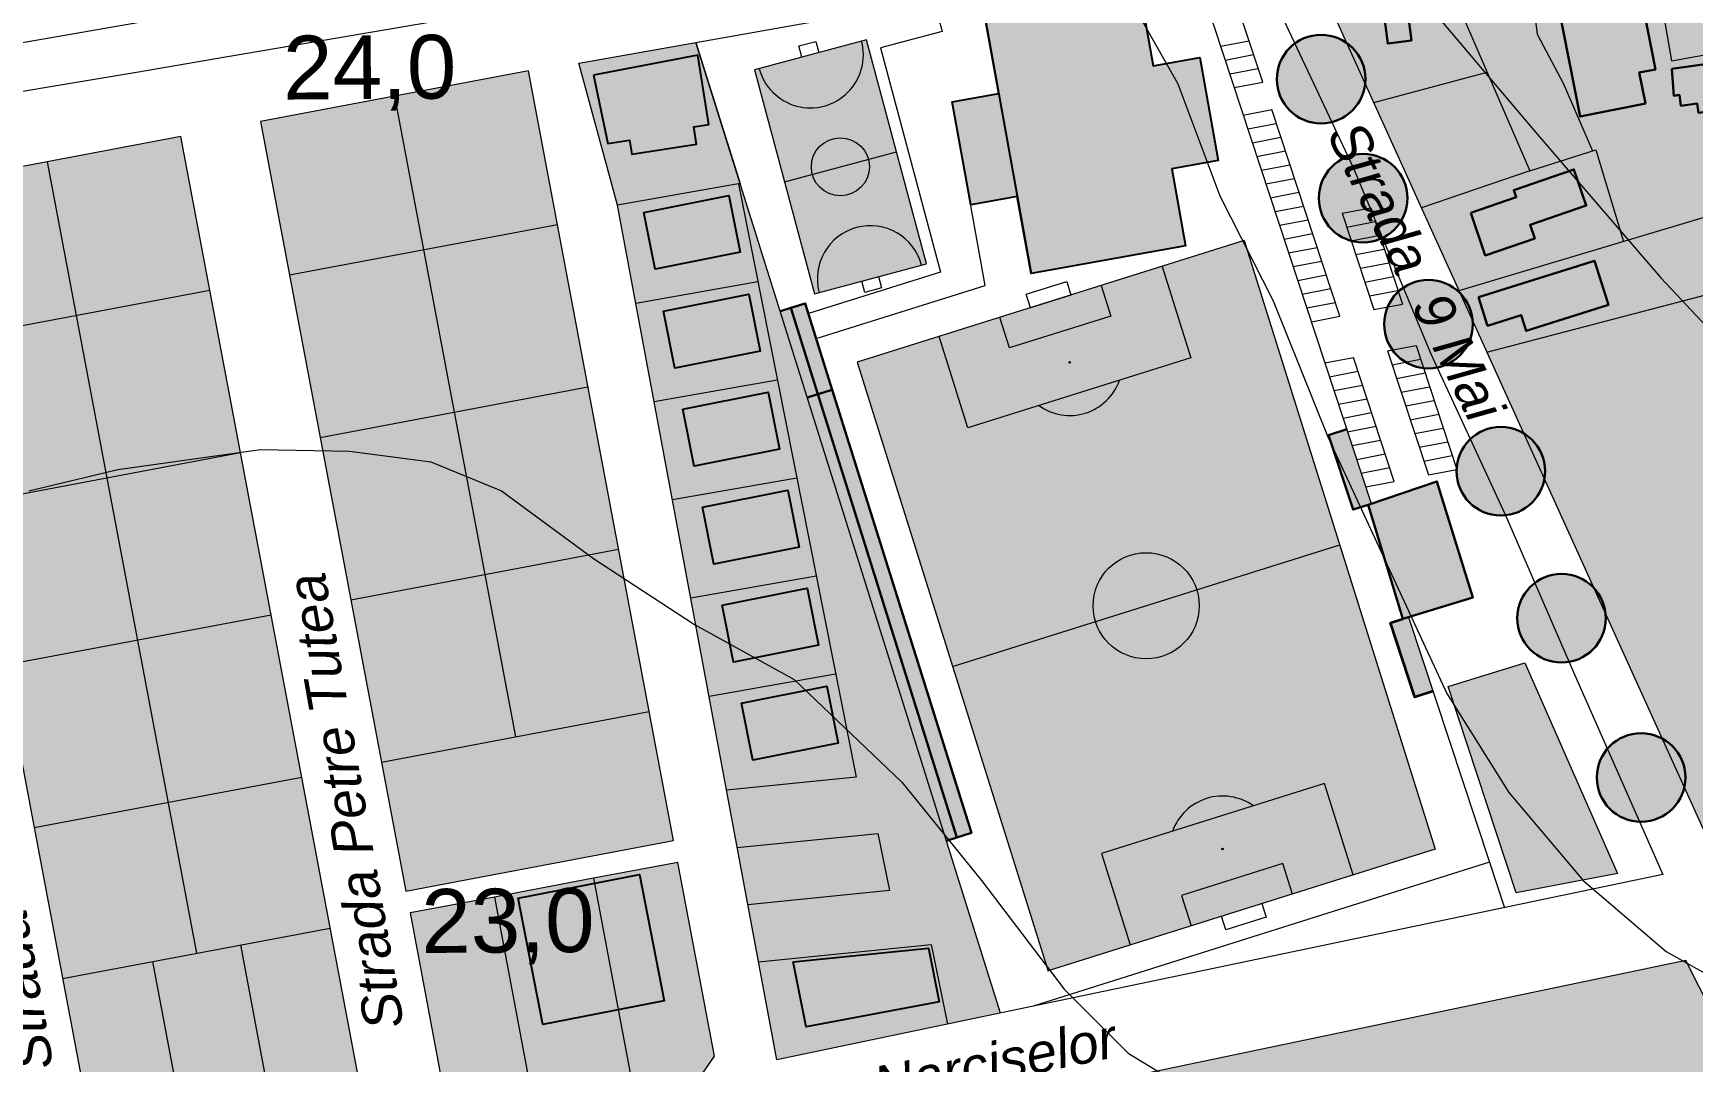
# Model space of a CAD drawing. Header units: metres. Extents: x 783184 to 1587399, y 282652 to 580595.
# Drawn here: x 788150.1 to 788436.4, y 289844.9 to 290022.3 of the extents above; entities that cross this region are included whole.
import ezdxf

# ---------------------------------------------------------------- set-up
doc = ezdxf.new("R2010")
doc.units = ezdxf.units.M
doc.header["$LTSCALE"] = 0.5
doc.layers.get('0').update_dxf_attribs({"linetype": 'CONTINUOUS'})
for name, color, linetype in [('cladiri', 18, 'CONTINUOUS'), ('curbe  de nivelI', 7, 'CONTINUOUS'), ('denumire strazi', 3, 'CONTINUOUS'), ('institutii publice servicii', 20, 'CONTINUOUS'), ('locuinte si functiuni complementare', 51, 'CONTINUOUS'), ('spatii verzi', 90, 'CONTINUOUS'), ('strazi', 7, 'CONTINUOUS'), ('tehnico edilitare', 42, 'CONTINUOUS')]:
    doc.layers.add(name, color=color, linetype=linetype)
doc.layers.add('cote de nivel', color=1, linetype='CONTINUOUS', lineweight=211)
doc.layers.add('Limite proprietati', color=7, linetype='CONTINUOUS', lineweight=5)
doc.styles.add('arial', font='arial.ttf')
doc.styles.add('ARIAL_ITALIC', font='ariali.ttf')

msp = doc.modelspace()

# ---------------------------------------------------------------- hatches: boundary and pattern name
at = {"lineweight": 80}
for points in [[(788379.9491, 290014.32839, 1), (788364.66963, 290014.32839, 1)], [(788387.19806, 289993.80341, 1), (788371.91859, 289993.80341, 1)], [(788398.47418, 289972.07108, 1), (788383.19471, 289972.07108, 1)], [(788410.95847, 289946.71669, 1), (788395.679, 289946.71669, 1)], [(788421.42918, 289921.36227, 1), (788406.14971, 289921.36227, 1)], [(788435.15737, 289893.89336, 1), (788419.8779, 289893.89336, 1)]]:
    msp.add_hatch(color=1, dxfattribs=at).paths.add_polyline_path(points)
at = {"layer": 'cladiri', "lineweight": 30}
h = msp.add_hatch(color=256, dxfattribs=at)
h.paths.add_polyline_path([(788525.92962, 289913.27479), (788524.32468, 289918.7048), (788519.47226, 289917.27058), (788519.86899, 289915.92831), (788516.86561, 289915.04061), (788515.56058, 289919.45595), (788510.68475, 289918.01481), (788508.59217, 289925.09465), (788497.09929, 289921.69771), (788496.80531, 289922.69235), (788487.19232, 289919.85105), (788487.76791, 289917.90364), (788477.17239, 289914.35536), (788480.17717, 289904.07561), (788472.4106, 289901.80543), (788472.03545, 289903.08887), (788470.21553, 289902.55691), (788471.73922, 289897.34416), (788472.46203, 289897.42396), (788492.42828, 289903.32536), (788492.9014, 289901.72465), (788504.30565, 289905.09539), (788503.81963, 289906.73977)])
h.paths.add_polyline_path([(788465.67231, 289907.23254), (788464.18198, 289912.52003), (788444.79703, 289907.05618), (788444.51495, 289908.05699), (788437.72028, 289906.14184), (788440.23694, 289897.21309), (788447.9774, 289899.39482), (788447.23316, 289902.03528)])
h.paths.add_polyline_path([(788502.02288, 289987.07942), (788497.14495, 290002.20509), (788468.1551, 289992.85605), (788469.26082, 289989.30157), (788457.0312, 289985.35759), (788457.59268, 289983.61653), (788453.68728, 289982.35707), (788456.15759, 289974.69702), (788472.09088, 289979.8354), (788472.79454, 289977.65346)])
h.paths.add_polyline_path([(788419.45743, 289983.01811), (788399.49569, 289976.70296), (788401.04642, 289971.80123), (788406.81804, 289973.62716), (788407.67866, 289970.9068), (788421.86877, 289975.39602)])
h.paths.add_polyline_path([(788418.05866, 289992.54887), (788415.92179, 289998.76577), (788405.55468, 289995.2024), (788405.98492, 289993.9507), (788398.12129, 289991.24783), (788400.63498, 289983.9346), (788409.17417, 289986.86967), (788408.36711, 289989.21771)])
h.paths.add_polyline_path([(788386.35595, 290037.62739), (788377.26763, 290036.46798), (788378.36334, 290024.39456), (788383.2965, 290024.39456), (788383.79918, 290020.45419), (788387.90838, 290020.9784), (788387.0028, 290028.07699), (788387.56516, 290028.14873)])
h.paths.add_polyline_path([(788404.34553, 290040.13801), (788398.84662, 290039.62286), (788398.92494, 290038.7868), (788394.79975, 290038.40035), (788395.66878, 290029.124), (788405.29289, 290030.02561)])
h.paths.add_polyline_path([(788424.02059, 290036.6679), (788419.73485, 290035.9666), (788419.29132, 290038.67704), (788420.69543, 290038.90681), (788420.13759, 290042.31579), (788409.21309, 290040.38091), (788410.27545, 290033.8887), (788413.05297, 290034.3432), (788413.51564, 290031.51581), (788424.56772, 290033.32434)])
h.paths.add_polyline_path([(788427.96756, 290026.22782), (788425.33434, 290025.70643), (788424.55191, 290029.65807), (788413.12761, 290027.39604), (788416.99324, 290007.87284), (788428.26755, 290010.10517), (788427.20958, 290015.44843), (788429.99278, 290015.99951)])
h.paths.add_polyline_path([(788439.76502, 290017.07541), (788432.79653, 290016.09675), (788433.13963, 290011.4752), (788434.12019, 290011.61291), (788434.38138, 290009.75313), (788437.16538, 290010.14412), (788437.39231, 290008.5283), (788440.89628, 290009.0204)])
h.paths.add_polyline_path([(788441.98115, 290049.30408), (788432.90299, 290048.6155), (788434.0802, 290033.0952), (788443.15836, 290033.78378)])
h.paths.add_polyline_path([(788500.03819, 290016.56053), (788487.85134, 290013.36221), (788489.40025, 290007.46025), (788501.5871, 290010.65857)])
h.paths.add_polyline_path([(788490.6913, 290021.59096), (788497.78173, 290023.73498), (788496.04716, 290029.47131), (788457.93234, 290017.94607), (788459.7495, 290011.93659), (788481.19066, 290018.42001), (788482.07825, 290015.4847), (788491.66148, 290018.3825)])
h.paths.add_polyline_path([(788486.99285, 290056.33991), (788476.69415, 290053.83903), (788481.38424, 290037.48634), (788491.56292, 290040.40566)])
h.paths.add_polyline_path([(788476.12509, 290051.31779), (788471.16827, 290050.53466), (788471.75702, 290046.8082), (788476.71383, 290047.59133)])
h.paths.add_polyline_path([(788471.50471, 290024.77364), (788466.90327, 290023.66512), (788467.40256, 290021.59257), (788472.00401, 290022.70109)], flags=17)
h.paths.add_polyline_path([(788465.5886, 290024.40412), (788461.97311, 290023.7883), (788462.41962, 290021.16684), (788466.0351, 290021.78265)], flags=17)
h.paths.add_polyline_path([(788465.92519, 290031.9837), (788466.90716, 290032.10303), (788466.37003, 290036.5233), (788459.48104, 290035.68618), (788459.48104, 290033.86627), (788460.33973, 290033.86627), (788461.31289, 290025.85773), (788466.59165, 290026.49918)])
h.paths.add_polyline_path([(788459.28799, 290033.12487), (788454.83944, 290032.63026), (788455.70037, 290024.88691), (788460.14893, 290025.38151)])
h.paths.add_polyline_path([(788453.01914, 290028.35011), (788450.42899, 290027.90895), (788451.22473, 290023.23701), (788453.81488, 290023.67817)])
h.paths.add_polyline_path([(788449.36794, 290024.86058), (788445.42214, 290023.80029), (788446.11674, 290021.21538), (788450.06254, 290022.27566)])
h.paths.add_polyline_path([(788464.32512, 290039.83016), (788467.43349, 290040.20787), (788466.98014, 290043.93863), (788458.51411, 290043.072), (788459.32493, 290036.39953), (788464.66317, 290037.04821)])
h.paths.add_polyline_path([(788462.80354, 290048.91264), (788457.75107, 290048.31467), (788458.27566, 290043.88223), (788463.32813, 290044.4802)])
h.paths.add_polyline_path([(788461.58993, 290052.60782), (788457.3695, 290052.07983), (788457.7034, 290049.41088), (788461.92383, 290049.93887)])
at = {"layer": 'cladiri', "linetype": 'ByBlock', "lineweight": 30}
h = msp.add_hatch(color=0, dxfattribs=at)
h.dxf.hatch_style = 1
h.paths.add_polyline_path([(788316.70287, 290011.85528), (788308.68126, 290010.41603), (788311.86881, 289992.65037), (788319.89042, 289994.08963)])
h.paths.add_polyline_path([(788351.37788, 290018.07674), (788343.35627, 290016.63749), (788340.97223, 290029.92482), (788314.31883, 290025.14261), (788322.27446, 289980.80229), (788348.92786, 289985.5845), (788346.54382, 289998.87183), (788354.56543, 290000.31109)])
h = msp.add_hatch(color=0, dxfattribs=at)
h.dxf.hatch_style = 1
h.paths.add_polyline_path([(788264.81134, 290018.44382), (788246.77982, 290014.9887), (788249.27247, 290003.20528), (788253.00026, 290003.79159), (788253.42688, 290001.39244), (788264.55228, 290003.14227), (788264.08877, 290006.08928), (788266.69014, 290006.49843)])
h = msp.add_hatch(color=0, dxfattribs=at)
h.dxf.hatch_style = 1
h.paths.add_polyline_path([(788270.16582, 289994.28925), (788255.45528, 289991.35669), (788257.41032, 289981.54966), (788272.12087, 289984.48222)])
h.paths.add_polyline_path([(788273.56292, 289977.24849), (788258.85238, 289974.31593), (788260.80742, 289964.5089), (788275.51796, 289967.44146)])
h.paths.add_polyline_path([(788276.9335, 289960.34074), (788262.22296, 289957.40817), (788264.178, 289947.60115), (788278.88854, 289950.53371)])
h.paths.add_polyline_path([(788280.30408, 289943.43298), (788265.59354, 289940.50042), (788267.54858, 289930.69339), (788282.25912, 289933.62595)])
h.paths.add_polyline_path([(788283.67466, 289926.52523), (788268.96412, 289923.59267), (788270.91916, 289913.78564), (788285.6297, 289916.7182)])
h.paths.add_polyline_path([(788287.04524, 289909.61748), (788272.33469, 289906.68491), (788274.28974, 289896.87788), (788289.00028, 289899.81045)])
h.paths.add_polyline_path([(788304.59705, 289864.43558), (788281.22502, 289862.08858), (788283.46222, 289850.86621), (788306.45083, 289855.21151)])
at = {"layer": 'cladiri', "lineweight": 30}
h = msp.add_hatch(color=0, dxfattribs=at)
h.paths.add_polyline_path([(788280.84025, 289974.87383), (788279.02744, 289974.30488), (788283.69881, 289959.42072), (788285.51162, 289959.98967)])
h.paths.add_polyline_path([(788283.32095, 289975.65239), (788280.84025, 289974.87383), (788285.51162, 289959.98967), (788287.99232, 289960.76823)])
h.paths.add_polyline_path([(788285.51162, 289959.98967), (788283.69881, 289959.42072), (788307.68449, 289882.99627), (788309.49731, 289883.56522)])
h.paths.add_polyline_path([(788287.99232, 289960.76823), (788285.51162, 289959.98967), (788309.49731, 289883.56522), (788311.978, 289884.34378)])
h = msp.add_hatch(color=0, dxfattribs=at)
h.paths.add_polyline_path([(788376.75037, 289953.94052), (788373.61621, 289952.90754), (788377.84203, 289940.08598), (788380.41574, 289940.92871), (788380.97619, 289941.11896)])
h.paths.add_polyline_path([(788387.42055, 289921.56616), (788386.41587, 289921.26062), (788384.27714, 289920.56126), (788388.50296, 289907.7397), (788391.63712, 289908.77268)])
msp.add_hatch(color=0, dxfattribs=at).paths.add_polyline_path([(788392.29835, 289944.96239), (788380.41574, 289940.92871), (788386.41587, 289921.26062), (788387.42055, 289921.56616), (788398.51551, 289924.94027)])
at = {"layer": 'cladiri', "linetype": 'ByBlock', "lineweight": 25}
msp.add_hatch(color=0, dxfattribs=at).paths.add_polyline_path([(788254.74069, 289877.18279), (788233.81922, 289873.10596), (788238.06547, 289851.31505), (788258.98695, 289855.39189)])
at = {"layer": 'institutii publice servicii', "lineweight": 30}
msp.add_hatch(color=256, dxfattribs=at).paths.add_polyline_path([(788512.84735, 289988.14327), (788454.95808, 289969.82012), (788450.76166, 289980.3039), (788400.92104, 289967.23729), (788443.92862, 289872.44095), (788481.91446, 289875.68958), (788539.28871, 289885.12178), (788546.91443, 289890.20065)])
at = {"layer": 'institutii publice servicii', "linetype": 'ByBlock', "lineweight": 30}
msp.add_hatch(color=1, dxfattribs=at).paths.add_polyline_path([(788407.4344, 289913.68131), (788394.24271, 289909.58644), (788405.96446, 289874.02154), (788423.47112, 289877.33065)])
at = {"layer": 'locuinte si functiuni complementare', "lineweight": 30}
h = msp.add_hatch(color=256, dxfattribs=at)
h.paths.add_polyline_path([(788501.95374, 290019.46234), (788451.73702, 290008.23222), (788455.50754, 289995.64263), (788396.10532, 289977.852), (788400.92104, 289967.23729), (788450.76166, 289980.3039), (788454.95808, 289969.82012), (788512.84735, 289988.14327)])
h.paths.add_polyline_path([(788496.99244, 290033.72604), (788470.19315, 290027.03089), (788448.66359, 290020.37597), (788451.73702, 290008.23222), (788501.95374, 290019.46234)])
h.paths.add_polyline_path([(788489.14556, 290056.28575, 0.362694832), (788483.64773, 290059.58266), (788467.77038, 290057.09042), (788470.19315, 290027.03089), (788496.99244, 290033.72604)])
h.paths.add_polyline_path([(788467.77038, 290057.09042), (788448.54039, 290054.07192), (788449.11827, 290051.57731), (788455.83278, 290022.59201), (788470.19315, 290027.03089)])
h.paths.add_polyline_path([(788449.11827, 290051.57731), (788448.54039, 290054.07192), (788427.02129, 290050.6941), (788432.78305, 290017.46363), (788448.66359, 290020.37597), (788455.83278, 290022.59201)])
h.paths.add_polyline_path([(788427.02129, 290050.6941), (788406.32814, 290047.44593), (788409.61001, 290022.11082), (788414.08012, 290013.63268), (788419.12974, 290001.95451), (788419.7364, 290002.14851), (788424.46894, 289986.34674), (788455.50754, 289995.64263), (788451.73702, 290008.23222), (788448.66359, 290020.37597), (788432.78305, 290017.46363)])
h.paths.add_polyline_path([(788400.98036, 290015.50716), (788381.39003, 290010.28712), (788389.63572, 289992.11214), (788408.33303, 289998.50195)])
h.paths.add_polyline_path([(788388.38833, 290044.62995), (788373.80399, 290042.34067, 0.495763823), (788370.02603, 290035.33538), (788381.39003, 290010.28712), (788400.98036, 290015.50716)])
h = msp.add_hatch(color=256, dxfattribs=at)
h.paths.add_polyline_path([(788419.7364, 290002.14851), (788408.33303, 289998.50195), (788389.63572, 289992.11214), (788396.10532, 289977.852), (788424.46894, 289986.34674)])
h.paths.add_polyline_path([(788414.08012, 290013.63268), (788409.61001, 290022.11082), (788406.32814, 290047.44593), (788388.38833, 290044.62995), (788408.33303, 289998.50195), (788419.12974, 290001.95451)])
at = {"layer": 'locuinte si functiuni complementare', "linetype": 'ByBlock', "lineweight": 30}
h = msp.add_hatch(color=51, dxfattribs=at)
h.paths.add_polyline_path([(788264.47433, 290020.67478), (788244.28067, 290017.08271), (788250.94348, 289992.59369), (788272.1182, 289996.31948)])
h.paths.add_polyline_path([(788271.80543, 289996.26444), (788250.94348, 289992.59369), (788254.10351, 289975.64966), (788275.15594, 289979.35394)])
h.paths.add_polyline_path([(788275.15594, 289979.35394), (788254.10351, 289975.64966), (788257.26367, 289958.70489), (788278.5066, 289962.44268)])
h.paths.add_polyline_path([(788278.5066, 289962.44268), (788257.26367, 289958.70489), (788260.42383, 289941.76011), (788281.85726, 289945.53142)])
h.paths.add_polyline_path([(788281.85726, 289945.53142), (788260.42383, 289941.76011), (788263.58399, 289924.81533), (788285.20792, 289928.62016)])
h.paths.add_polyline_path([(788285.20792, 289928.62016), (788263.58399, 289924.81533), (788266.74415, 289907.87055), (788288.55858, 289911.7089)])
h.paths.add_polyline_path([(788288.55858, 289911.7089), (788266.74415, 289907.87055), (788269.76211, 289891.68831), (788292.08128, 289893.9293)])
h.paths.add_polyline_path([(788305.07388, 289865.08336), (788275.28174, 289862.09204), (788278.43107, 289845.20536), (788307.88352, 289851.36266)])
at = {"layer": 'locuinte si functiuni complementare', "lineweight": 30}
h = msp.add_hatch(color=256, dxfattribs=at)
h.paths.add_polyline_path([(788261.3326, 289879.25683), (788246.78961, 289876.51067), (788229.69177, 289873.28208), (788215.14878, 289870.53592), (788221.45938, 289837.11652), (788224.96394, 289834.72527), (788236.55903, 289836.91477), (788253.65687, 289840.14337), (788265.25196, 289842.33288), (788267.64321, 289845.83743)])
h.paths.add_polyline_path([(788235.5558, 290015.76443), (788189.37198, 290007.04351), (788214.43441, 289874.31906), (788260.61823, 289883.03998)])
h.paths.add_polyline_path([(788175.6151, 290004.44579), (788129.43127, 289995.72488), (788161.51868, 289825.79788), (788165.02323, 289823.40663), (788205.31125, 289831.01424), (788207.7025, 289834.5188)])
h.paths.add_polyline_path([(788115.67439, 289993.12716), (788042.95943, 289979.39635), (788075.60349, 289806.52146), (788145.37054, 289819.6956), (788147.76179, 289823.20016)])
h.paths.add_polyline_path([(788025.94788, 289979.22479), (787953.93084, 289966.73736), (788002.67795, 289793.26421), (788061.82586, 289804.0168)])
h = msp.add_hatch(color=256, dxfattribs=at)
h.paths.add_polyline_path([(788350.5648, 289844.62214), (788332.19139, 289840.78102), (788360.73054, 289775.27702), (788379.26507, 289778.92557)])
h.paths.add_polyline_path([(788446.60927, 289839.84427), (788435.23996, 289862.32423), (788350.5648, 289844.62214), (788398.99473, 289733.76326), (788477.52522, 289768.07017)])
h.paths.add_polyline_path([(788482.27249, 289757.04896), (788399.90987, 289721.06793), (788398.04916, 289719.37578, -0.444968825), (788382.68349, 289692.57501), (788382.30854, 289690.62468), (788382.78804, 289688.24431), (788425.6934, 289590.03149), (788533.85954, 289637.28507)])
h.paths.add_polyline_path([(788506.15669, 289598.91616), (788496.52078, 289620.97322), (788425.6934, 289590.03149), (788435.32928, 289567.97442)])
h.paths.add_polyline_path([(788533.85954, 289637.28507), (788496.52078, 289620.97322), (788506.15669, 289598.91616), (788543.38178, 289615.17835)])
at = {"layer": 'spatii verzi', "linetype": 'ByBlock', "lineweight": 30}
for points in [[(788293.86217, 290021.11559), (788274.54365, 290015.93921), (788284.89641, 289977.30217), (788304.21493, 289982.47855)], [(788272.1182, 289996.31948), (788271.80543, 289996.26444), (788292.08128, 289893.9293), (788269.76211, 289891.68831), (788271.60294, 289881.81775), (788295.8579, 289884.25311), (788297.87603, 289874.41093), (788273.44184, 289871.95758), (788275.28174, 289862.09204), (788305.07388, 289865.08336), (788307.88352, 289851.36266), (788317.0136, 289853.27138)]]:
    msp.add_hatch(color=3, dxfattribs=at).paths.add_polyline_path(points)
h = msp.add_hatch(color=3, dxfattribs=at)
h.paths.add_polyline_path([(788359.05575, 289986.48297), (788344.88272, 289982.03478), (788349.83802, 289966.28534), (788337.5593, 289962.42205, -0.499146028), (788323.60855, 289958.03269), (788311.37681, 289954.18418), (788306.41288, 289969.96109), (788292.26784, 289965.52169), (788308.74478, 289913.02201), (788333.40583, 289920.77152, -0.076264819), (788332.98499, 289923.51457, -0.858278711), (788350.86414, 289926.25763), (788375.5252, 289934.00714)])
h.paths.add_polyline_path([(788332.98499, 289923.51457, 0.076264819), (788333.40583, 289920.77152), (788350.86414, 289926.25763, 0.858278711)], flags=17)
h.paths.add_polyline_path([(788337.5593, 289962.42205), (788323.60855, 289958.03269, 0.499146028)], flags=16)
h.paths.add_polyline_path([(788344.88272, 289982.03478), (788334.38748, 289978.74087), (788336.04372, 289973.47682), (788318.7287, 289968.02894), (788318.56829, 289967.97847), (788316.90812, 289973.255), (788306.41288, 289969.96109), (788311.37681, 289954.18418), (788349.83802, 289966.28534)], flags=17)
h.paths.add_polyline_path([(788328.80109, 289965.47381, -1), (788329.06535, 289965.47381, -1)], flags=16)
h.paths.add_polyline_path([(788334.38748, 289978.74087), (788316.90812, 289973.255), (788318.56829, 289967.97847), (788318.7287, 289968.02894), (788336.04372, 289973.47682)], flags=16)
h.paths.add_polyline_path([(788351.28499, 289923.51457, 0.076264819), (788350.86414, 289926.25763), (788333.40583, 289920.77152, 0.858278711)], flags=17)
h.paths.add_polyline_path([(788375.5252, 289934.00714), (788350.86414, 289926.25763, -0.076264819), (788351.28499, 289923.51457, -0.858278711), (788333.40583, 289920.77152), (788308.74478, 289913.02201), (788325.20674, 289860.57003), (788339.38927, 289865.0212), (788334.4484, 289880.76406), (788346.68288, 289884.60383, -0.499146028), (788360.63677, 289888.98324), (788372.91824, 289892.83775), (788377.85911, 289877.09489), (788391.99465, 289881.53131)])
h.paths.add_polyline_path([(788360.63677, 289888.98324, 0.499146028), (788346.68288, 289884.60383)], flags=16)
h.paths.add_polyline_path([(788372.91824, 289892.83775), (788334.4484, 289880.76406), (788339.38927, 289865.0212), (788349.88452, 289868.31511), (788348.23756, 289873.56273), (788348.398, 289873.61309), (788365.71691, 289879.0486), (788367.36387, 289873.80098), (788377.85911, 289877.09489)], flags=17)
h.paths.add_polyline_path([(788355.43891, 289881.54591, -1), (788355.17465, 289881.54591, -1)], flags=16)
h.paths.add_polyline_path([(788365.71691, 289879.0486), (788348.398, 289873.61309), (788348.23756, 289873.56273), (788349.88452, 289868.31511), (788367.36387, 289873.80098)], flags=16)
at = {"layer": 'tehnico edilitare', "linetype": 'ByBlock', "lineweight": 30}
msp.add_hatch(color=32, dxfattribs=at).paths.add_polyline_path([(788295.8579, 289884.25311), (788271.60294, 289881.81775), (788273.44184, 289871.95758), (788297.87603, 289874.41093)])

# ---------------------------------------------------------------- linework, layer by layer
at = {"color": 1, "linetype": 'ByBlock', "lineweight": 30}
for centre in [(788372.30937, 290014.32839), (788379.55833, 289993.80341), (788390.83445, 289972.07108), (788403.31873, 289946.71669), (788413.78944, 289921.36227), (788427.51764, 289893.89336)]:
    msp.add_circle(centre, 7.63973, dxfattribs=at)
at = {"layer": 'cladiri', "linetype": 'Continuous'}
for p, q in [((788314.31883, 290025.14261), (788322.27446, 289980.80229)), ((788319.88965, 289994.08833), (788311.86775, 289992.64902)), ((788319.88965, 289994.08833), (788311.86775, 289992.64902)), ((788319.89042, 289994.08963), (788311.86881, 289992.65037)), ((788319.89042, 289994.08963), (788311.86881, 289992.65037)), ((788319.89042, 289994.08963), (788322.27446, 289980.80229))]:
    msp.add_line(p, q, dxfattribs=at)
at = {"layer": 'cladiri', "color": 0, "lineweight": 30}
for p, q in [((788279.02744, 289974.30488), (788280.84025, 289974.87383)), ((788307.68449, 289882.99627), (788309.49731, 289883.56522))]:
    msp.add_line(p, q, dxfattribs=at)
at = {"layer": 'cladiri', "lineweight": 30}
for points in [[(788377.26763, 290036.46798), (788386.35595, 290037.62739), (788387.56516, 290028.14873), (788387.0028, 290028.07699), (788387.90838, 290020.9784), (788383.79918, 290020.45419), (788383.2965, 290024.39456), (788378.36334, 290024.39456), (788377.26763, 290036.46798)], [(788413.12761, 290027.39604), (788416.99324, 290007.87284), (788428.26755, 290010.10517), (788427.20958, 290015.44843), (788429.99278, 290015.99951), (788427.96756, 290026.22782), (788425.33434, 290025.70643), (788424.55191, 290029.65807), (788413.12761, 290027.39604)], [(788432.79653, 290016.09675), (788439.76502, 290017.07541), (788440.89628, 290009.0204), (788437.39231, 290008.5283), (788437.16538, 290010.14412), (788434.38138, 290009.75313), (788434.12019, 290011.61291), (788433.13963, 290011.4752), (788432.79653, 290016.09675)], [(788398.12129, 289991.24783), (788405.98492, 289993.9507), (788405.55468, 289995.2024), (788415.92179, 289998.76577), (788418.05866, 289992.54887), (788408.36711, 289989.21771), (788409.17417, 289986.86967), (788400.63498, 289983.9346), (788398.12129, 289991.24783)], [(788399.49569, 289976.70296), (788419.45743, 289983.01811), (788421.86877, 289975.39602), (788407.67866, 289970.9068), (788406.81804, 289973.62716), (788401.04642, 289971.80123), (788399.49569, 289976.70296)]]:
    msp.add_lwpolyline(points, dxfattribs=at)
at = {"layer": 'cladiri', "linetype": 'Continuous', "flags": 128}
for points in [[(788314.31883, 290025.14261), (788340.97223, 290029.92482), (788343.35627, 290016.63749), (788351.37788, 290018.07674), (788354.56543, 290000.31109), (788346.54382, 289998.87183), (788348.92786, 289985.5845), (788322.27446, 289980.80229), (788319.89042, 289994.08963), (788311.86881, 289992.65037), (788308.68126, 290010.41603), (788316.70287, 290011.85528)], [(788246.77982, 290014.9887), (788249.27247, 290003.20528), (788253.00026, 290003.79159), (788253.42688, 290001.39244), (788264.55228, 290003.14227), (788264.08877, 290006.08928), (788266.69014, 290006.49843), (788264.81134, 290018.44382)], [(788255.45528, 289991.35669), (788270.16582, 289994.28925), (788272.12087, 289984.48222), (788257.41032, 289981.54966)], [(788258.85238, 289974.31593), (788273.56292, 289977.24849), (788275.51796, 289967.44146), (788260.80742, 289964.5089)], [(788262.22296, 289957.40817), (788276.9335, 289960.34074), (788278.88854, 289950.53371), (788264.178, 289947.60115)], [(788265.59354, 289940.50042), (788280.30408, 289943.43298), (788282.25912, 289933.62595), (788267.54858, 289930.69339)], [(788268.96412, 289923.59267), (788283.67466, 289926.52523), (788285.6297, 289916.7182), (788270.91916, 289913.78564)], [(788272.33469, 289906.68491), (788287.04524, 289909.61748), (788289.00028, 289899.81045), (788274.28974, 289896.87788)], [(788281.22502, 289862.08858), (788304.59705, 289864.43558), (788306.45083, 289855.21151), (788283.46222, 289850.86621)]]:
    msp.add_lwpolyline(points, close=True, dxfattribs=at)
at = {"layer": 'cladiri', "color": 0, "lineweight": 30}
msp.add_lwpolyline([(788280.84025, 289974.87383), (788285.51162, 289959.98967), (788309.49731, 289883.56522), (788311.978, 289884.34378), (788287.99232, 289960.76823), (788283.32095, 289975.65239)], close=True, dxfattribs=at)
for points in [[(788283.69881, 289959.42072), (788285.51162, 289959.98967), (788287.99232, 289960.76823)], [(788380.41574, 289940.92871), (788392.29835, 289944.96239), (788398.51551, 289924.94027), (788386.41587, 289921.26062), (788380.41574, 289940.92871), (788377.84203, 289940.08598), (788373.61621, 289952.90754), (788376.75037, 289953.94052)]]:
    msp.add_lwpolyline(points, dxfattribs=at)
at = {"layer": 'cladiri', "color": 0, "lineweight": 35}
msp.add_lwpolyline([(788391.63712, 289908.77268), (788388.50296, 289907.7397), (788384.27714, 289920.56126), (788386.41587, 289921.26062)], dxfattribs=at)
at = {"layer": 'cladiri', "color": 0, "linetype": 'ByBlock', "lineweight": 25}
msp.add_lwpolyline([(788233.81922, 289873.10596), (788254.74069, 289877.18279), (788258.98695, 289855.39189), (788238.06547, 289851.31505), (788233.81922, 289873.10596)], dxfattribs=at)
at = {"layer": 'curbe  de nivelI', "color": 21, "lineweight": 5}
for points in [[(788307.11322, 290117.66475), (788314.9759, 290097.55631), (788328.38861, 290077.21673), (788336.25124, 290073.28749), (788349.20144, 290071.90072), (788359.60788, 290068.89601), (788370.70806, 290060.11301), (788379.26443, 290045.55171), (788392.77088, 290024.64831), (788409.65245, 290004.77101), (788430.92779, 289980.03991), (788448.50304, 289961.31827)], [(788338.5328, 290029.62945), (788347.61713, 290013.53935), (788354.85372, 289994.20568), (788364.03857, 289976.12384), (788373.50175, 289952.61742), (788393.99991, 289908.4069), (788404.71559, 289891.2987), (788417.5187, 289876.13775), (788431.8527, 289863.89772), (788445.21248, 289856.38681)], [(788149.40057, 289943.31353), (788164.74756, 289947.01599), (788189.35568, 289950.45402), (788204.70267, 289950.18956), (788218.72666, 289948.33833), (788230.89837, 289943.31353), (788246.77457, 289931.67712), (788264.23841, 289920.30519), (788281.43762, 289910.78449), (788299.95988, 289893.06545), (788313.71923, 289876.13979), (788328.0078, 289857.36289), (788339.01878, 289846.37312), (788355.95341, 289836.05901), (788377.65089, 289823.89372), (788393.52709, 289806.96805), (788411.52009, 289785.54651), (788422.36886, 289753.81088), (788434.85201, 289716.60577), (788440.93787, 289693.0685)]]:
    msp.add_lwpolyline(points, dxfattribs=at)
at = {"layer": 'Limite proprietati', "color": 0, "lineweight": 5}
for p, q in [((788349.76783, 290035.80811), (788380.97619, 289941.11896)), ((788212.46389, 290011.40397), (788233.32544, 289900.92637)), ((788152.52318, 290000.08533), (788178.29998, 289863.57774)), ((788272.1182, 289996.31948), (788250.94348, 289992.59369)), ((788272.1182, 289996.31948), (788250.94348, 289992.59369)), ((788272.1182, 289996.31948), (788250.94348, 289992.59369)), ((788194.37445, 289980.55168), (788240.55827, 289989.2726)), ((788134.43374, 289969.23305), (788180.61756, 289977.95396)), ((788199.66081, 289952.55643), (788245.84463, 289961.27734)), ((788139.7201, 289941.23779), (788185.90392, 289949.95871)), ((788204.94716, 289924.56117), (788251.13099, 289933.28208)), ((788145.00646, 289913.24253), (788191.19028, 289921.96345)), ((788387.42055, 289921.56616), (788401.36234, 289879.26545)), ((788210.23352, 289896.56591), (788256.41735, 289905.28682)), ((788150.29282, 289885.24727), (788196.47664, 289893.96819)), ((788401.36234, 289879.26545), (788322.62007, 289854.44346)), ((788401.36234, 289879.26545), (788403.94014, 289871.44415)), ((788246.78961, 289876.51067), (788253.65687, 289840.14337)), ((788229.69177, 289873.28208), (788236.55903, 289836.91477)), ((788155.20807, 289859.21728), (788201.3919, 289867.9382)), ((788185.88592, 289865.0102), (788192.75318, 289828.64289)), ((788170.71405, 289862.14528), (788177.5813, 289825.77798))]:
    msp.add_line(p, q, dxfattribs=at)
at = {"layer": 'Limite proprietati', "lineweight": 5}
for points in [[(788427.02129, 290050.6941), (788432.78305, 290017.46363), (788448.66359, 290020.37597)], [(788406.32814, 290047.44593), (788409.61001, 290022.11082), (788414.08012, 290013.63268), (788419.12974, 290001.95451)], [(788388.38833, 290044.62995), (788408.33303, 289998.50195), (788419.7364, 290002.14851), (788424.46894, 289986.34674)], [(788396.10532, 289977.852), (788455.50754, 289995.64263), (788451.73702, 290008.23222), (788501.95374, 290019.46234)], [(788381.39003, 290010.28712), (788400.98036, 290015.50716)], [(788408.33303, 289998.50195), (788389.63572, 289992.11214)], [(788271.80543, 289996.26444), (788292.08128, 289893.9293), (788269.76211, 289891.68831)], [(788400.92104, 289967.23729), (788450.76166, 289980.3039), (788454.95808, 289969.82012), (788512.84735, 289988.14327)], [(788275.15594, 289979.35394), (788254.10351, 289975.64966)], [(788278.5066, 289962.44268), (788257.26367, 289958.70489)], [(788281.85726, 289945.53142), (788260.42383, 289941.76011)], [(788285.20792, 289928.62016), (788263.58399, 289924.81533)], [(788288.55858, 289911.7089), (788266.74415, 289907.87055)], [(788271.60294, 289881.81775), (788295.8579, 289884.25311), (788297.87603, 289874.41093), (788273.44184, 289871.95758)], [(788275.28174, 289862.09204), (788305.07388, 289865.08336), (788307.88352, 289851.36266)]]:
    msp.add_lwpolyline(points, dxfattribs=at)
at = {"layer": 'Limite proprietati', "linetype": 'Continuous', "lineweight": 5, "flags": 128}
for points in [[(788305.48902, 290027.95172), (788306.93684, 290022.54838), (788296.31166, 290019.70137), (788306.66442, 289981.06434), (788283.87035, 289973.91046), (788285.21781, 289969.61711), (788314.36042, 289978.76347), (788308.68126, 290010.41603), (788316.70287, 290011.85528), (788313.5945, 290029.38474)], [(788362.23816, 290013.81293), (788358.30235, 290025.68032)], [(788282.75402, 290018.13917), (788282.23638, 290020.07102), (788285.13416, 290020.84748), (788285.6518, 290018.91563)], [(788354.98064, 290019.99077), (788359.89048, 290020.93602)], [(788355.7632, 290017.61641), (788360.67304, 290018.56166)], [(788356.54576, 290015.24204), (788361.4556, 290016.1873)], [(788357.32833, 290012.86768), (788362.23816, 290013.81293)], [(788358.89345, 290008.11895), (788363.80328, 290009.06421)], [(788375.54169, 289973.44876), (788363.80328, 290009.06421)], [(788359.67601, 290005.74459), (788364.58584, 290006.68984)], [(788360.45857, 290003.37023), (788365.3684, 290004.31548)], [(788279.72003, 289996.62069), (788299.03855, 290001.79707)], [(788361.24113, 290000.99587), (788366.15096, 290001.94112)], [(788362.02369, 289998.6215), (788366.93352, 289999.56676)], [(788362.80625, 289996.24714), (788367.71608, 289997.19239)], [(788363.58881, 289993.87278), (788368.49864, 289994.81803)], [(788364.37137, 289991.49841), (788369.2812, 289992.44367)], [(788365.15393, 289989.12405), (788370.06376, 289990.0693)], [(788375.95557, 289991.20361), (788380.86541, 289992.14886)], [(788375.95557, 289991.20361), (788381.43349, 289974.58307)], [(788380.86541, 289992.14886), (788386.34333, 289975.52832)], [(788365.93649, 289986.74969), (788370.84633, 289987.69494)], [(788376.73813, 289988.82925), (788381.64797, 289989.7745)], [(788377.52069, 289986.45488), (788382.43053, 289987.40014)], [(788359.05575, 289986.48297), (788292.26784, 289965.52169)], [(788359.05575, 289986.48297), (788391.99465, 289881.53131)], [(788366.71905, 289984.37532), (788371.62889, 289985.32058)], [(788378.30325, 289984.08052), (788383.21309, 289985.02577)], [(788344.8859, 289982.02468), (788349.83802, 289966.28534), (788311.37681, 289954.18418), (788306.4247, 289969.92351)], [(788367.50161, 289982.00096), (788372.41145, 289982.94622)], [(788379.08581, 289981.70616), (788383.99565, 289982.65141)], [(788295.97351, 289980.27027), (788296.49115, 289978.33842), (788293.59337, 289977.56196), (788293.07574, 289979.49382)], [(788334.39301, 289978.72327), (788336.04372, 289973.47682), (788318.7287, 289968.02894), (788318.56829, 289967.97847), (788316.91759, 289973.22492)], [(788368.28417, 289979.6266), (788373.19401, 289980.57185)], [(788379.86837, 289979.33179), (788384.77821, 289980.27705)], [(788369.06673, 289977.25224), (788373.97657, 289978.19749)], [(788369.84929, 289974.87787), (788374.75913, 289975.82313)], [(788380.65093, 289976.95743), (788385.56077, 289977.90268)], [(788370.63185, 289972.50351), (788375.54169, 289973.44876)], [(788381.43349, 289974.58307), (788386.34333, 289975.52832)], [(788383.78117, 289967.45998), (788388.69101, 289968.40523)], [(788383.78117, 289967.45998), (788390.82422, 289946.09071)], [(788388.69101, 289968.40523), (788395.73405, 289947.03597)], [(788292.26784, 289965.52169), (788325.22171, 289860.52233)], [(788372.97953, 289965.38042), (788377.88937, 289966.32567)], [(788384.93241, 289944.95641), (788377.88937, 289966.32567)], [(788384.56373, 289965.08562), (788389.47357, 289966.03087)], [(788373.76209, 289963.00606), (788378.67193, 289963.95131)], [(788374.54465, 289960.6317), (788379.45449, 289961.57695)], [(788385.34629, 289962.71125), (788390.25613, 289963.65651)], [(788386.12885, 289960.33689), (788391.03869, 289961.28214)], [(788375.32721, 289958.25733), (788380.23705, 289959.20259)], [(788386.91141, 289957.96253), (788391.82125, 289958.90778)], [(788376.10977, 289955.88297), (788381.01961, 289956.82822)], [(788387.69397, 289955.58816), (788392.60381, 289956.53342)], [(788376.89233, 289953.50861), (788381.80217, 289954.45386)], [(788388.47653, 289953.2138), (788393.38637, 289954.15905)], [(788377.67489, 289951.13424), (788382.58473, 289952.0795)], [(788389.25909, 289950.83944), (788394.16893, 289951.78469)], [(788378.45745, 289948.75988), (788383.36729, 289949.70513)], [(788379.24001, 289946.38552), (788384.14985, 289947.33077)], [(788390.04165, 289948.46508), (788394.95149, 289949.41033)], [(788390.82422, 289946.09071), (788395.73405, 289947.03597)], [(788380.02257, 289944.01115), (788384.93241, 289944.95641)], [(788308.74478, 289913.02201), (788375.5252, 289934.00714)], [(788377.85911, 289877.09489), (788372.91824, 289892.83775), (788334.4484, 289880.76406), (788339.38927, 289865.0212)], [(788391.99465, 289881.53131), (788325.20674, 289860.57003)], [(788367.36387, 289873.80098), (788365.71691, 289879.0486), (788348.398, 289873.61309), (788348.23756, 289873.56273), (788349.88452, 289868.31511)], [(788362.11624, 289872.15402), (788362.84689, 289869.82598), (788355.86279, 289867.63403), (788355.13214, 289869.96207)]]:
    msp.add_lwpolyline(points, dxfattribs=at)
at = {"layer": 'Limite proprietati', "color": 0, "lineweight": 5}
msp.add_lwpolyline([(788244.28067, 290017.08271), (788264.47433, 290020.67478), (788272.1182, 289996.31948), (788250.94348, 289992.59369), (788244.28067, 290017.08271)], dxfattribs=at)
at = {"layer": 'Limite proprietati', "linetype": 'Continuous', "lineweight": 5, "flags": 128}
for points in [[(788304.21493, 289982.47855), (788293.86217, 290021.11559), (788274.54365, 290015.93921), (788284.89641, 289977.30217)], [(788321.43909, 289977.23439), (788328.4232, 289979.42634), (788329.15385, 289977.0983), (788322.16974, 289974.90635)], [(788423.47112, 289877.33065), (788405.96446, 289874.02154), (788394.24271, 289909.58644), (788407.4344, 289913.68131)]]:
    msp.add_lwpolyline(points, close=True, dxfattribs=at)
at = {"layer": 'Limite proprietati', "linetype": 'Continuous', "lineweight": 5}
for centre, radius in [((788289.37929, 289999.20888), 5), ((788328.93322, 289965.47381), 0.13213), ((788342.13499, 289923.51457), 9.15), ((788355.30678, 289881.54591), 0.13213)]:
    msp.add_circle(centre, radius, dxfattribs=at)
for centre, start, end in [((788284.20291, 290018.5274), 194.9999983, 14.9999983), ((788294.55567, 289979.89036), 14.9999983, 194.9999983), ((788328.93322, 289965.47381), 234.4135122, 340.5170923), ((788355.30678, 289881.54591), 54.3725885, 160.4761663)]:
    msp.add_arc(centre, 9.15, start, end, dxfattribs=at)
at = {"layer": 'strazi', "color": 0, "lineweight": 20}
msp.add_lwpolyline([(788489.14556, 290056.28575, 0.362694832), (788483.64773, 290059.58266), (788373.80399, 290042.34067, 0.495763823), (788370.02603, 290035.33538), (788443.92862, 289872.44095), (788481.91446, 289875.68958), (788539.28871, 289885.12178), (788546.91443, 289890.20065), (788489.14556, 290056.28575)], format="xyb", dxfattribs=at)
for points in [[(788431.2657, 289877.15679), (788278.43107, 289845.20536), (788250.94348, 289992.59369), (788244.28067, 290017.08271), (788264.47433, 290020.67478), (788349.76783, 290035.80811), (788359.33696, 290037.65841), (788361.66184, 290033.49098), (788377.84289, 289999.11716), (788391.26216, 289966.94131), (788404.05588, 289939.25258), (788415.86894, 289912.04705)], [(788218.63714, 290032.84213), (788166.80334, 290023.79437), (788132.66073, 290017.86228), (788130.56154, 290016.71899), (788130.35917, 290013.55109), (788131.95557, 290010.31103), (788133.44716, 290009.80076), (788167.98058, 290015.53138), (788181.6188, 290017.91547), (788218.80185, 290024.23647), (788220.8351, 290024.6186), (788222.82533, 290026.25219), (788222.94503, 290030.00602), (788220.8559, 290032.65955)], [(788189.37198, 290007.04351), (788214.43441, 289874.31906), (788260.61823, 289883.03998), (788235.5558, 290015.76443)]]:
    msp.add_lwpolyline(points, close=True, dxfattribs=at)
for points in [[(788317.0136, 289853.27138), (788264.47433, 290020.67478)], [(788175.6151, 290004.44579), (788129.43127, 289995.72488), (788161.51868, 289825.79788), (788165.02323, 289823.40663), (788205.31125, 289831.01424), (788207.7025, 289834.5188), (788175.6151, 290004.44579)], [(788215.14878, 289870.53592), (788221.45938, 289837.11652), (788224.96394, 289834.72527), (788236.55903, 289836.91477), (788253.65687, 289840.14337), (788265.25196, 289842.33288), (788267.64321, 289845.83743), (788261.3326, 289879.25683), (788246.78961, 289876.51067), (788229.69177, 289873.28208), (788215.14878, 289870.53592)]]:
    msp.add_lwpolyline(points, dxfattribs=at)
at = {"layer": 'strazi', "color": 0, "linetype": 'ByBlock', "lineweight": 20}
msp.add_lwpolyline([(788332.19139, 289840.78102), (788378.85157, 289733.68502, -0.14705784), (788390.21992, 289729.92989), (788477.52522, 289768.07017), (788446.60927, 289839.84427), (788435.23996, 289862.32423)], format="xyb", close=True, dxfattribs=at)

# ---------------------------------------------------------------- texts
at = {"layer": 'cote de nivel', "color": 32, "lineweight": 30, "style": 'arial'}
for s, p in [('24,0', (788193.25984, 290010.80579)), ('23,0', (788217.10446, 289863.62954))]:
    msp.add_text(s, height=11, rotation=0.3467557, dxfattribs=at).set_placement(p)
at = {"layer": 'denumire strazi', "color": 0, "lineweight": 30, "style": 'ARIAL_ITALIC'}
for s, rotation, p in [('Strada  9 Mai', 296.3483288, (788373.22783, 290004.84956)), ('Strada Petre Tutea', 99.9211264, (788214.12517, 289851.07091)), ('Strada Emil Cioran', 99.9211264, (788153.66465, 289844.00061)), ('Strada Narciselor', 11.6799227, (788266.18839, 289831.05261))]:
    msp.add_text(s, height=6.75, rotation=rotation, dxfattribs=at).set_placement(p)

doc.saveas('drawing.dxf')
